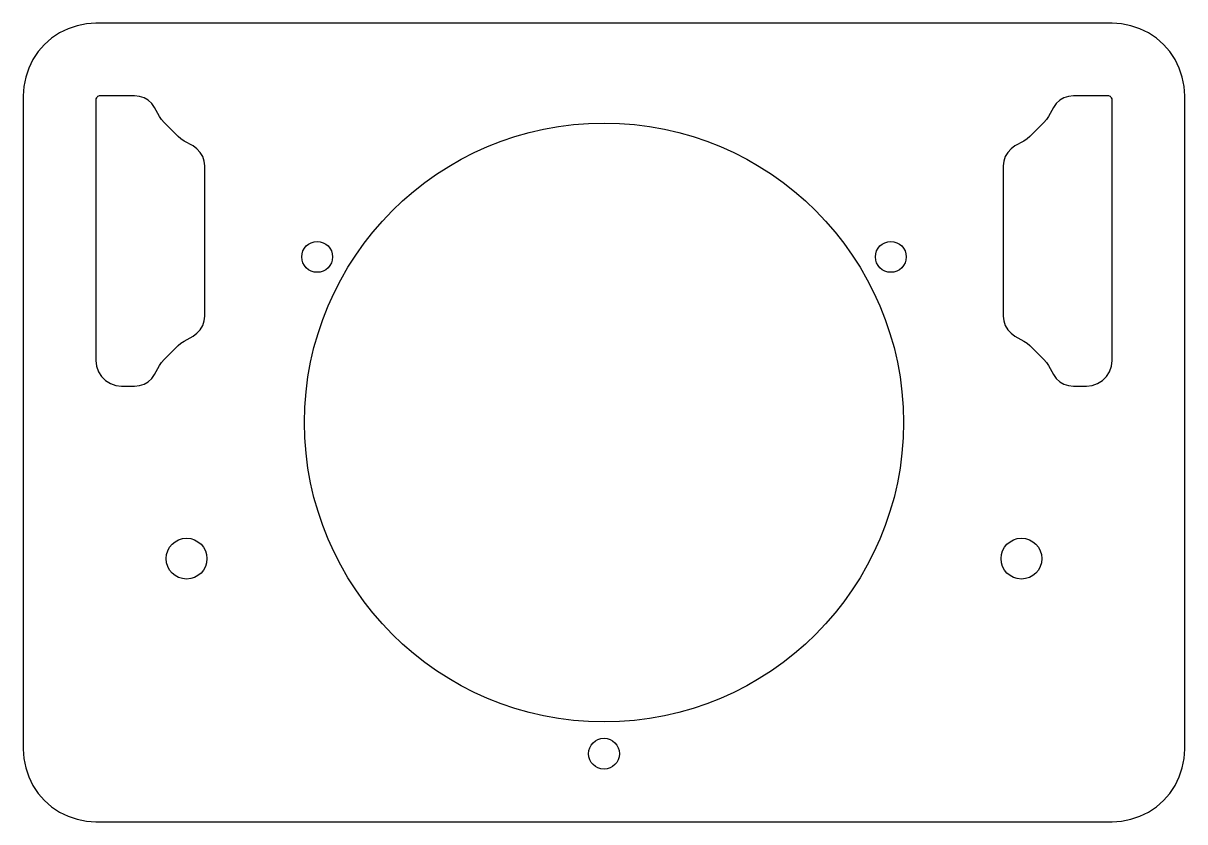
# Model space of a CAD drawing. Header units: millimetres. Extents: x 0 to 128, y 0 to 88.
import ezdxf

# ---------------------------------------------------------------- set-up
doc = ezdxf.new("R2010")
doc.units = ezdxf.units.MM
doc.layers.add('CUT', color=7, linetype='Continuous')

msp = doc.modelspace()

# ---------------------------------------------------------------- linework, layer by layer
at = {"layer": 'CUT'}
for points in [[(0, 8), (0.07, 6.96), (0.27, 5.93), (0.61, 4.94), (1.07, 4), (1.65, 3.13), (2.34, 2.34), (3.13, 1.65), (4, 1.07), (4.94, 0.61), (5.93, 0.27), (6.96, 0.07), (8, 0), (120, 0), (121.04, 0.07), (122.07, 0.27), (123.06, 0.61), (124, 1.07), (124.87, 1.65), (125.66, 2.34), (126.35, 3.13), (126.93, 4), (127.39, 4.94), (127.73, 5.93), (127.93, 6.96), (128, 8), (128, 80), (127.93, 81.04), (127.73, 82.07), (127.39, 83.06), (126.93, 84), (126.35, 84.87), (125.66, 85.66), (124.87, 86.35), (124, 86.93), (123.06, 87.39), (122.07, 87.73), (121.04, 87.93), (120, 88), (8, 88), (6.96, 87.93), (5.93, 87.73), (4.94, 87.39), (4, 86.93), (3.13, 86.35), (2.34, 85.66), (1.65, 84.87), (1.07, 84), (0.61, 83.06), (0.27, 82.07), (0.07, 81.04), (0, 80)], [(8.13, 79.87), (8.06, 79.78), (8.01, 79.67), (8, 79.56), (8, 50.82), (8.07, 50.19), (8.28, 49.6), (8.62, 49.06), (9.06, 48.62), (9.6, 48.28), (10.19, 48.07), (10.82, 48), (12.27, 48), (12.8, 48.06), (13.31, 48.22), (13.77, 48.49), (14.17, 48.86), (14.48, 49.29), (15.02, 50.27), (15.25, 50.62), (15.52, 50.93), (17.07, 52.48), (17.38, 52.75), (17.73, 52.98), (18.71, 53.52), (19.14, 53.83), (19.51, 54.23), (19.78, 54.69), (19.94, 55.2), (20, 55.73), (20, 72.27), (19.94, 72.8), (19.78, 73.31), (19.51, 73.77), (19.14, 74.17), (18.71, 74.48), (17.73, 75.02), (17.38, 75.25), (17.07, 75.52), (15.52, 77.07), (15.25, 77.38), (15.02, 77.73), (14.48, 78.71), (14.17, 79.14), (13.77, 79.51), (13.31, 79.78), (12.8, 79.94), (12.27, 80), (8.44, 80), (8.36, 79.99), (8.28, 79.97), (8.2, 79.93), (8.13, 79.87)], [(109.29, 74.48), (108.86, 74.17), (108.49, 73.77), (108.22, 73.31), (108.06, 72.8), (108, 72.27), (108, 55.73), (108.06, 55.2), (108.22, 54.69), (108.49, 54.23), (108.86, 53.83), (109.29, 53.52), (110.27, 52.98), (110.62, 52.75), (110.93, 52.48), (112.48, 50.93), (112.75, 50.62), (112.98, 50.27), (113.52, 49.29), (113.83, 48.86), (114.23, 48.49), (114.69, 48.22), (115.2, 48.06), (115.73, 48), (117.18, 48), (117.81, 48.07), (118.4, 48.28), (118.94, 48.62), (119.38, 49.06), (119.72, 49.6), (119.93, 50.19), (120, 50.82), (120, 79.56), (119.99, 79.67), (119.94, 79.78), (119.87, 79.87), (119.87, 79.87), (119.8, 79.93), (119.72, 79.97), (119.64, 79.99), (119.56, 80), (115.73, 80), (115.2, 79.94), (114.69, 79.78), (114.23, 79.51), (113.83, 79.14), (113.52, 78.71), (112.98, 77.73), (112.75, 77.38), (112.48, 77.07), (110.93, 75.52), (110.62, 75.25), (110.27, 75.02)]]:
    msp.add_lwpolyline(points, close=True, dxfattribs=at)
for centre, radius in [((64, 44), 33), ((32.39, 62.25), 1.7), ((95.61, 62.25), 1.7), ((18, 29), 2.25), ((110, 29), 2.25), ((64, 7.5), 1.7)]:
    msp.add_circle(centre, radius, dxfattribs=at)

doc.saveas('drawing.dxf')
